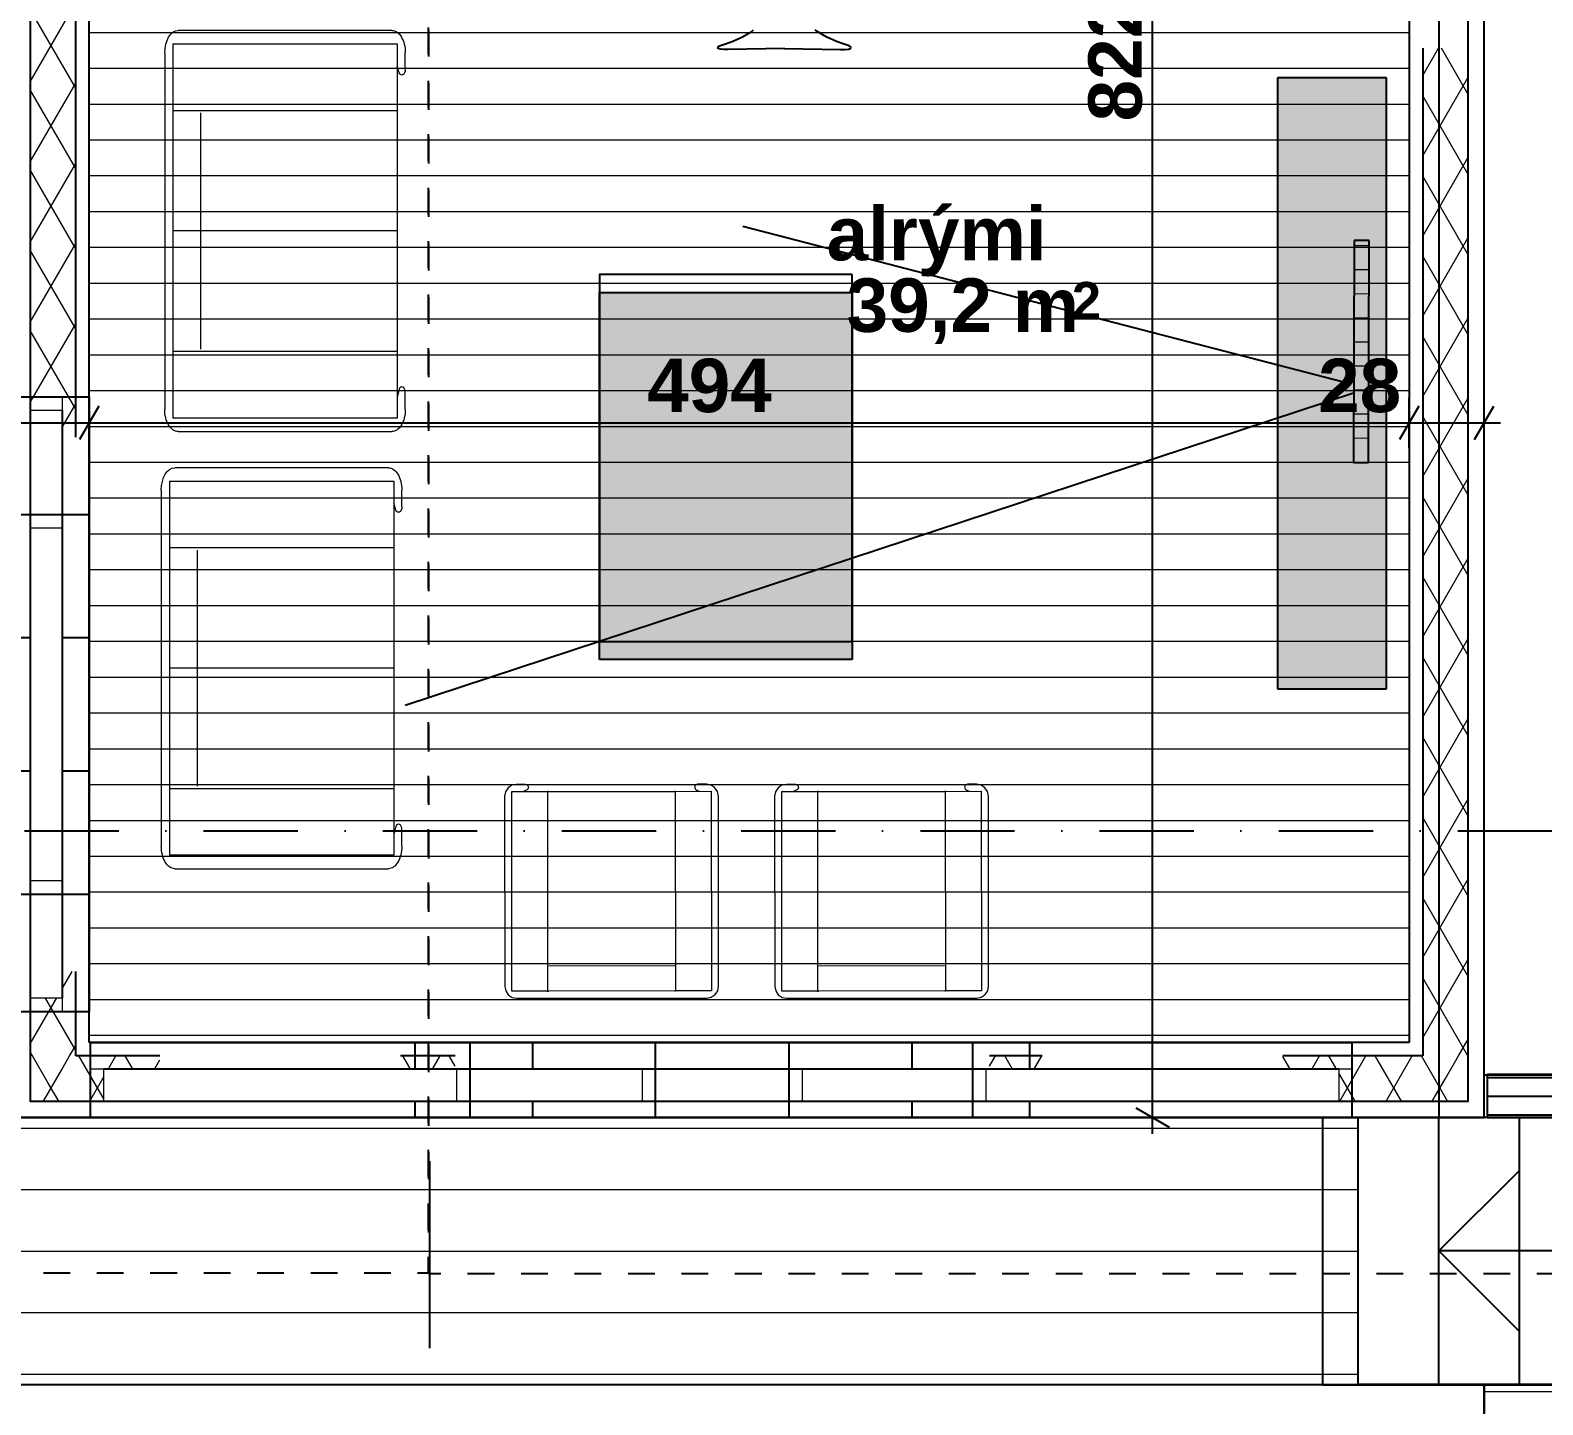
# Model space of a CAD drawing. Header units: millimetres. Extents: x -242231 to 419123, y -2399 to 525285.
# Drawn here: x -148986 to -143328, y 79053 to 84195 of the extents above; entities that cross this region are included whole.
import ezdxf

# ---------------------------------------------------------------- set-up
doc = ezdxf.new("R2010")
doc.units = ezdxf.units.MM
doc.set_wipeout_variables(frame=1)
for name, pattern in [('Dot & Dashed', [670.277762, 352.777767, -176.388884, 0, -141.111112]), ('Short dashed', [200, 100, -100]), ('Wipeout_Contour', [1000, 0, -1000])]:
    doc.linetypes.add(name, pattern=pattern)
doc.layers.add('Walls', color=7, linetype='Continuous')
doc.styles.add('GENERATED_STYLE_1', font='swissb.ttf')
pattern_1 = [(60, (-154277.98, 76637.52), (-129.9038, 75), []), (120, (-154277.98, 76637.52), (129.9038, 75), [])]

# ---------------------------------------------------------------- blocks, each defined once
blk = doc.blocks.new('W Feature 1 10_13')
at = {"layer": 'Walls', "linetype": 'Continuous'}
for p, q in [((-450, 60), (450, 60)), ((-450, 60), (-450, 0)), ((450, 60), (450, 0)), ((-450, 0), (-450, -120)), ((450, 0), (450, -120)), ((-450, -120), (-450, -170)), ((450, -120), (450, -170)), ((-450, -170), (-450, -220)), ((450, -220), (-450, -220)), ((450, -170), (450, -220))]:
    blk.add_line(p, q, dxfattribs=at)
for p in [(-450, 0), (450, 0)]:
    blk.add_point(p, dxfattribs=at)
at = {"color": 254, "linetype": 'Wipeout_Contour', "lineweight": 0, "ltscale": 1635.225415}
blk.add_wipeout([(-400, -120), (400, -120), (400, 0), (-400, 0)], dxfattribs=at).dxf.layer = 'Walls'
at = {"layer": 'Walls', "color": 102, "linetype": 'Continuous', "lineweight": 20}
for p, q in [((-400, 0), (-450, 0)), ((-400, -120), (-400, 0)), ((450, 0), (400, 0)), ((400, 0), (400, -120)), ((-450, -120), (-400, -120)), ((400, -120), (450, -120))]:
    blk.add_line(p, q, dxfattribs=at)
at = {"layer": 'Walls', "linetype": 'Continuous'}
for p, q in [((400, 0), (-400, 0)), ((-400, -120), (400, -120))]:
    blk.add_line(p, q, dxfattribs=at)
blk = doc.blocks.new('W Feature 1 10_14')
at = {"layer": 'Walls', "linetype": 'Continuous'}
for p, q in [((-710, 60), (710, 60)), ((-710, 60), (-710, 0)), ((710, 60), (710, 0)), ((-710, 0), (-710, -120)), ((710, 0), (710, -120)), ((-710, -120), (-710, -170)), ((710, -120), (710, -170)), ((-710, -170), (-710, -220)), ((710, -220), (-710, -220)), ((710, -170), (710, -220))]:
    blk.add_line(p, q, dxfattribs=at)
for p in [(-710, 0), (710, 0)]:
    blk.add_point(p, dxfattribs=at)
at = {"color": 254, "linetype": 'Wipeout_Contour', "lineweight": 0, "ltscale": 2661.641407}
blk.add_wipeout([(-660, -120), (660, -120), (660, 0), (-660, 0)], dxfattribs=at).dxf.layer = 'Walls'
at = {"layer": 'Walls', "color": 102, "linetype": 'Continuous', "lineweight": 20}
for p, q in [((-660, 0), (-710, 0)), ((-660, -120), (-660, 0)), ((710, 0), (660, 0)), ((660, 0), (660, -120)), ((-710, -120), (-660, -120)), ((660, -120), (710, -120))]:
    blk.add_line(p, q, dxfattribs=at)
at = {"layer": 'Walls', "linetype": 'Continuous'}
for p, q in [((660, 0), (-660, 0)), ((-660, -120), (660, -120))]:
    blk.add_line(p, q, dxfattribs=at)
blk = doc.blocks.new('W Feature 1 10_16')
at = {"layer": 'Walls', "linetype": 'Continuous'}
for p, q in [((-710, 60), (710, 60)), ((-710, 60), (-710, 0)), ((710, 60), (710, 0)), ((-710, 0), (-710, -120)), ((710, 0), (710, -120)), ((-710, -120), (-710, -170)), ((710, -120), (710, -170)), ((-710, -170), (-710, -220)), ((710, -220), (-710, -220)), ((710, -170), (710, -220))]:
    blk.add_line(p, q, dxfattribs=at)
for p in [(-710, 0), (710, 0)]:
    blk.add_point(p, dxfattribs=at)
at = {"color": 254, "linetype": 'Wipeout_Contour', "lineweight": 0, "ltscale": 2661.641407}
blk.add_wipeout([(-660, -120), (660, -120), (660, 0), (-660, 0)], dxfattribs=at).dxf.layer = 'Walls'
at = {"layer": 'Walls', "color": 102, "linetype": 'Continuous', "lineweight": 20}
for p, q in [((-660, 0), (-710, 0)), ((-660, -120), (-660, 0)), ((710, 0), (660, 0)), ((660, 0), (660, -120)), ((-710, -120), (-660, -120)), ((660, -120), (710, -120))]:
    blk.add_line(p, q, dxfattribs=at)
at = {"layer": 'Walls', "linetype": 'Continuous'}
for p, q in [((660, 0), (-660, 0)), ((-660, -120), (660, -120))]:
    blk.add_line(p, q, dxfattribs=at)

msp = doc.modelspace()

# ---------------------------------------------------------------- hatches: boundary and pattern name
at = {"linetype": 'Continuous', "lineweight": 0}
h = msp.add_hatch(dxfattribs=at)
h.set_pattern_fill('BATT_INSULATION', color=1, style=0, pattern_type=2)
h.set_pattern_definition(pattern_1)
h.paths.add_polyline_path([(-148986.391, 84987.435), (-148986.391, 82673.221), (-148816.391, 82673.221), (-148816.391, 84987.435)], flags=0)
h = msp.add_hatch(dxfattribs=at)
h.set_pattern_fill('BATT_INSULATION', color=1, style=0, pattern_type=2)
h.set_pattern_definition(pattern_1)
h.paths.add_polyline_path([(-143607.142, 80357.94), (-143607.142, 84128.631), (-143777.142, 84128.631), (-143777.142, 80357.94)], flags=0)
for points in [[(-143912.157, 84016.967), (-144319.704, 84016.967), (-144319.704, 81731.068), (-143912.157, 81731.068)], [(-145911.259, 83214.259), (-145911.259, 81840.938), (-146857.055, 81840.938), (-146857.055, 83214.259)]]:
    msp.add_hatch(color=255, dxfattribs=at).paths.add_polyline_path(points, flags=0)
h = msp.add_hatch(dxfattribs=at)
h.set_pattern_fill('BATT_INSULATION', color=1, style=0, pattern_type=2)
h.set_pattern_definition(pattern_1)
h.paths.add_polyline_path([(-148816.391, 80357.94), (-148816.391, 80674.1), (-148986.391, 80674.1), (-148986.391, 80357.94)], flags=0)
h = msp.add_hatch(dxfattribs=at)
h.set_pattern_fill('BATT_INSULATION', color=1, style=0, pattern_type=2)
h.set_pattern_definition(pattern_1)
h.paths.add_polyline_path([(-148986.391, 80187.94), (-148816.391, 80357.94), (-148986.391, 80357.94)], flags=0)
h = msp.add_hatch(dxfattribs=at)
h.set_pattern_fill('BATT_INSULATION', color=1, style=0, pattern_type=2)
h.set_pattern_definition(pattern_1)
h.paths.add_polyline_path([(-148816.391, 80357.94), (-148986.391, 80187.94), (-148816.391, 80187.94)], flags=0)
h = msp.add_hatch(dxfattribs=at)
h.set_pattern_fill('BATT_INSULATION', color=1, style=0, pattern_type=2)
h.set_pattern_definition(pattern_1)
h.paths.add_polyline_path([(-148816.391, 80187.94), (-148501.223, 80187.94), (-148501.223, 80357.94), (-148816.391, 80357.94)], flags=0)
h = msp.add_hatch(dxfattribs=at)
h.set_pattern_fill('BATT_INSULATION', color=1, style=0, pattern_type=2)
h.set_pattern_definition(pattern_1)
h.paths.add_polyline_path([(-147601.223, 80187.94), (-147396.721, 80187.94), (-147396.721, 80357.94), (-147601.223, 80357.94)], flags=0)
h = msp.add_hatch(dxfattribs=at)
h.set_pattern_fill('BATT_INSULATION', color=1, style=0, pattern_type=2)
h.set_pattern_definition(pattern_1)
h.paths.add_polyline_path([(-145397.126, 80187.94), (-145200.34, 80187.94), (-145200.34, 80357.94), (-145397.126, 80357.94)], flags=0)
h = msp.add_hatch(dxfattribs=at)
h.set_pattern_fill('BATT_INSULATION', color=1, style=0, pattern_type=2)
h.set_pattern_definition(pattern_1)
h.paths.add_polyline_path([(-143777.142, 80357.94), (-144300.34, 80357.94), (-144300.34, 80187.94), (-143777.142, 80187.94)], flags=0)
h = msp.add_hatch(dxfattribs=at)
h.set_pattern_fill('BATT_INSULATION', color=1, style=0, pattern_type=2)
h.set_pattern_definition(pattern_1)
h.paths.add_polyline_path([(-143777.142, 80357.94), (-143607.142, 80187.94), (-143607.142, 80357.94)], flags=0)
h = msp.add_hatch(dxfattribs=at)
h.set_pattern_fill('BATT_INSULATION', color=1, style=0, pattern_type=2)
h.set_pattern_definition(pattern_1)
h.paths.add_polyline_path([(-143607.142, 80187.94), (-143777.142, 80357.94), (-143777.142, 80187.94)], flags=0)
at = {"linetype": 'Continuous', "lineweight": 25}
h = msp.add_hatch(dxfattribs=at)
h.set_pattern_fill('50__', color=251, style=0, pattern_type=2)
h.set_pattern_definition([(0, (-154277.98, 76637.52), (0, 70), [])])
h.paths.add_polyline_path([(-143536.307, 80127.924), (-139748.204, 80128.312), (-139908.204, 80288.295), (-143536.323, 80287.924)], flags=0)

# ---------------------------------------------------------------- linework, layer by layer
at = {"linetype": 'Continuous'}
for p, q in [((-143547.142, 80127.95), (-143547.142, 96827.344)), ((-143827.554, 88343.173), (-143827.554, 80407.94)), ((-148766.397, 80407.94), (-148766.382, 85801.395)), ((-148986.391, 84987.435), (-148986.391, 82673.221)), ((-148816.391, 82673.221), (-148816.391, 84987.435)), ((-148766.391, 82673.221), (-148766.391, 84987.435)), ((-146392.553, 84141.718), (-146359.946, 84153.188)), ((-146359.946, 84153.188), (-146323.767, 84168.981)), ((-146323.767, 84168.981), (-146287.313, 84190.842)), ((-146287.313, 84190.842), (-146280.324, 84196.327)), ((-146042.614, 84190.806), (-146049.602, 84196.294)), ((-146006.166, 84168.935), (-146042.614, 84190.806)), ((-145969.993, 84153.131), (-146006.166, 84168.935)), ((-145937.389, 84141.652), (-145969.993, 84153.131)), ((-146414.979, 84129.573), (-146412.788, 84133.237)), ((-146411.916, 84126.926), (-146414.979, 84129.573)), ((-146412.788, 84133.237), (-146407.227, 84136.793)), ((-146405.282, 84125.024), (-146411.916, 84126.926)), ((-146407.227, 84136.793), (-146392.553, 84141.718)), ((-146391.11, 84123.375), (-146405.282, 84125.024)), ((-146374.886, 84122.711), (-146391.11, 84123.375)), ((-146164.973, 84126.85), (-146374.886, 84122.711)), ((-146164.973, 84126.85), (-145955.061, 84122.65)), ((-145955.061, 84122.65), (-145938.837, 84123.309)), ((-145938.837, 84123.309), (-145924.665, 84124.955)), ((-145922.716, 84136.723), (-145937.389, 84141.652)), ((-145924.665, 84124.955), (-145918.03, 84126.854)), ((-145917.156, 84133.165), (-145922.716, 84136.723)), ((-145918.03, 84126.854), (-145914.967, 84129.501)), ((-145914.967, 84129.501), (-145917.156, 84133.165)), ((-143827.142, 84128.631), (-143827.142, 80407.94)), ((-143777.142, 84128.631), (-143777.142, 80357.94)), ((-143607.142, 80357.94), (-143607.142, 84128.631)), ((-143547.142, 80127.94), (-143547.142, 84128.631)), ((-143912.157, 84016.967), (-144319.704, 84016.967)), ((-144319.704, 84016.967), (-144319.704, 81731.068)), ((-143912.157, 81731.068), (-143912.157, 84016.967)), ((-144078.314, 82879.753), (-146320.263, 83461.261)), ((-144033.711, 83408.265), (-144036.189, 82578.534)), ((-143977.045, 83408.096), (-144033.711, 83408.265)), ((-143979.524, 82578.365), (-143977.045, 83408.096)), ((-146857.055, 81840.938), (-146857.055, 83214.259)), ((-146857.055, 83214.259), (-145911.259, 83214.259)), ((-145911.259, 83214.259), (-145911.259, 81840.938)), ((-144035.418, 82836.819), (-147583.312, 81668.962)), ((-143791.057, 82788.833), (-143863.226, 82663.833)), ((-143791.057, 82788.833), (-143863.226, 82663.833)), ((-143827.142, 82632.583), (-143827.142, 82820.083)), ((-143827.142, 82632.583), (-143827.142, 82820.083)), ((-143583.226, 82663.833), (-143511.057, 82788.833)), ((-143547.142, 82632.583), (-143547.142, 82820.083)), ((-143827.142, 82726.333), (-143547.142, 82726.333)), ((-143547.142, 82726.333), (-143486.017, 82726.333)), ((-144036.189, 82578.534), (-143979.524, 82578.365)), ((-145911.259, 81840.938), (-146857.055, 81840.938)), ((-144319.704, 81731.068), (-143912.157, 81731.068)), ((-148986.391, 80674.1), (-148986.391, 80357.94)), ((-148816.391, 80357.94), (-148816.391, 80674.1)), ((-148766.391, 80407.94), (-148766.391, 80674.1)), ((-143827.554, 80407.94), (-148766.397, 80407.94)), ((-148501.223, 80407.94), (-148766.391, 80407.94)), ((-147396.721, 80407.94), (-147601.223, 80407.94)), ((-145200.34, 80407.94), (-145397.126, 80407.94)), ((-143827.142, 80407.94), (-144300.34, 80407.94)), ((-148986.391, 80357.94), (-148986.391, 80187.94)), ((-148501.223, 80357.94), (-148816.391, 80357.94)), ((-147396.721, 80357.94), (-147601.223, 80357.94)), ((-145200.34, 80357.94), (-145397.126, 80357.94)), ((-143777.142, 80357.94), (-144300.34, 80357.94)), ((-143607.142, 80187.94), (-143607.142, 80357.94)), ((-139908.204, 80288.295), (-143536.323, 80287.924)), ((-143536.323, 80287.924), (-143536.307, 80127.924)), ((-148986.391, 80187.94), (-148816.391, 80187.94)), ((-148816.391, 80187.94), (-148501.223, 80187.94)), ((-147601.223, 80187.94), (-147396.721, 80187.94)), ((-145397.126, 80187.94), (-145200.34, 80187.94)), ((-144300.34, 80187.94), (-143777.142, 80187.94)), ((-143777.142, 80187.94), (-143607.142, 80187.94)), ((-149046.391, 80127.95), (-143547.142, 80127.95)), ((-149046.391, 80127.94), (-148986.391, 80127.94)), ((-144017.881, 80127.94), (-149045.451, 80127.94)), ((-148986.391, 80127.94), (-148501.223, 80127.94)), ((-147601.223, 80127.94), (-147396.721, 80127.94)), ((-145397.126, 80127.94), (-145200.34, 80127.94)), ((-144300.34, 80127.94), (-143607.142, 80127.94)), ((-144017.881, 79128.517), (-144017.881, 80127.94)), ((-143716.802, 79127.95), (-143716.802, 80127.95)), ((-143547.142, 80127.94), (-143607.142, 80127.94)), ((-143536.307, 80127.924), (-139748.204, 80128.312)), ((-143415.402, 79127.95), (-143415.402, 80127.95)), ((-147492.772, 79963.433), (-147492.772, 79264.607)), ((-143716.802, 79627.95), (-143415.402, 79929.35)), ((-141908.402, 79627.95), (-143716.802, 79627.95)), ((-143716.802, 79627.95), (-143415.402, 79326.55)), ((-149045.451, 79128.517), (-144017.881, 79128.517)), ((-141908.402, 79127.95), (-144018.202, 79127.95)), ((-141897.872, 79126.009), (-143547.142, 79126.009)), ((-143547.142, 79126.009), (-143547.142, 76971.93))]:
    msp.add_line(p, q, dxfattribs=at)
at = {"color": 9, "linetype": 'Continuous', "lineweight": 18}
for p, q in [((-143827.554, 84185.96), (-148766.387, 84185.96)), ((-143827.554, 84051.96), (-148766.387, 84051.96)), ((-143827.554, 83917.96), (-148766.387, 83917.96)), ((-143827.554, 83783.96), (-148766.388, 83783.96)), ((-143827.554, 83649.96), (-148766.388, 83649.96)), ((-143827.554, 83515.96), (-148766.388, 83515.96)), ((-143827.554, 83381.96), (-148766.389, 83381.96)), ((-143827.554, 83247.96), (-148766.389, 83247.96)), ((-143827.554, 83113.96), (-148766.389, 83113.96)), ((-143827.554, 82979.96), (-148766.39, 82979.96)), ((-143827.554, 82845.96), (-148766.39, 82845.96)), ((-143827.554, 82711.96), (-148766.391, 82711.96)), ((-143827.554, 82577.96), (-148766.391, 82577.96)), ((-143827.554, 82443.96), (-148766.391, 82443.96)), ((-143827.554, 82309.96), (-148766.392, 82309.96)), ((-143827.554, 82175.96), (-148766.392, 82175.96)), ((-143827.554, 82041.96), (-148766.392, 82041.96)), ((-143827.554, 81907.96), (-148766.393, 81907.96)), ((-143827.554, 81773.96), (-148766.393, 81773.96)), ((-143827.554, 81639.96), (-148766.393, 81639.96)), ((-143827.554, 81505.96), (-148766.394, 81505.96)), ((-143827.554, 81371.96), (-148766.394, 81371.96)), ((-143827.554, 81237.96), (-148766.395, 81237.96)), ((-143827.554, 81103.96), (-148766.395, 81103.96)), ((-143827.554, 80969.96), (-148766.395, 80969.96)), ((-143827.554, 80835.96), (-148766.396, 80835.96)), ((-143827.554, 80701.96), (-148766.396, 80701.96)), ((-143827.554, 80567.96), (-148766.396, 80567.96)), ((-143827.554, 80433.96), (-148766.397, 80433.96)), ((-143547.142, 79101.973), (-134177.476, 79101.973))]:
    msp.add_line(p, q, dxfattribs=at)
at = {"color": 102, "linetype": 'Continuous', "lineweight": 20}
for p, q in [((-148453.312, 84144.162), (-147613.312, 84144.162)), ((-148453.312, 84144.162), (-148453.312, 82744.162)), ((-147633.312, 84194.162), (-148433.312, 84194.162)), ((-147613.312, 84144.162), (-147613.312, 82744.162)), ((-148483.312, 84110.829), (-148483.312, 82777.495)), ((-147583.312, 84048.329), (-147583.312, 84110.829)), ((-147605.925, 84036.083), (-147613.312, 84061.437)), ((-147613.312, 83894.162), (-148453.312, 83894.162)), ((-148348.312, 83002.495), (-148348.312, 83885.828)), ((-147613.312, 83444.162), (-148453.312, 83444.162)), ((-148453.312, 82994.162), (-147613.312, 82994.162)), ((-147607.7, 82846.433), (-147613.312, 82822.334)), ((-147605.925, 82852.241), (-147607.7, 82846.433)), ((-147603.159, 82856.85), (-147605.925, 82852.241)), ((-147599.675, 82859.809), (-147603.159, 82856.85)), ((-147595.812, 82860.829), (-147599.675, 82859.809)), ((-147591.949, 82859.809), (-147595.812, 82860.829)), ((-147588.465, 82856.85), (-147591.949, 82859.809)), ((-147585.699, 82852.241), (-147588.465, 82856.85)), ((-147583.924, 82846.433), (-147585.699, 82852.241)), ((-147583.312, 82839.995), (-147583.924, 82846.433)), ((-147583.312, 82777.495), (-147583.312, 82839.995)), ((-147613.312, 82744.162), (-148453.312, 82744.162)), ((-148433.312, 82694.162), (-147633.312, 82694.162)), ((-147646.075, 82558.369), (-148446.075, 82558.369)), ((-148466.075, 82508.369), (-147626.075, 82508.369)), ((-148466.075, 82508.369), (-148466.075, 81108.369)), ((-147626.075, 82508.369), (-147626.075, 81108.369)), ((-148496.075, 82475.036), (-148496.075, 81141.702)), ((-147596.075, 82412.536), (-147596.075, 82475.036)), ((-147618.688, 82400.29), (-147626.075, 82425.644)), ((-147626.075, 82258.369), (-148466.075, 82258.369)), ((-148361.075, 81366.702), (-148361.075, 82250.036)), ((-147626.075, 81808.369), (-148466.075, 81808.369)), ((-147184.421, 81370.212), (-147198.829, 81360.562)), ((-147167.416, 81373.614), (-147184.421, 81370.212)), ((-147134.083, 81373.651), (-147167.416, 81373.614)), ((-147134.083, 81373.651), (-147130.649, 81373.111)), ((-147130.649, 81373.111), (-147127.55, 81371.536)), ((-147127.55, 81371.536), (-147125.089, 81369.08)), ((-146498.623, 81369.772), (-146500.198, 81366.672)), ((-146496.167, 81372.232), (-146498.623, 81369.772)), ((-146493.072, 81373.814), (-146496.167, 81372.232)), ((-146489.639, 81374.362), (-146493.072, 81373.814)), ((-146456.306, 81374.398), (-146489.639, 81374.362)), ((-146439.294, 81371.034), (-146456.306, 81374.398)), ((-146424.864, 81361.416), (-146439.294, 81371.034)), ((-146174.336, 81370.212), (-146188.744, 81360.562)), ((-146157.332, 81373.614), (-146174.336, 81370.212)), ((-146123.999, 81373.651), (-146157.332, 81373.614)), ((-146123.999, 81373.651), (-146120.564, 81373.111)), ((-146120.564, 81373.111), (-146117.465, 81371.536)), ((-146117.465, 81371.536), (-146115.004, 81369.08)), ((-145488.538, 81369.772), (-145490.113, 81366.672)), ((-145486.083, 81372.232), (-145488.538, 81369.772)), ((-145482.987, 81373.814), (-145486.083, 81372.232)), ((-145479.554, 81374.362), (-145482.987, 81373.814)), ((-145446.221, 81374.398), (-145479.554, 81374.362)), ((-145429.209, 81371.034), (-145446.221, 81374.398)), ((-145414.78, 81361.416), (-145429.209, 81371.034)), ((-148466.075, 81358.369), (-147626.075, 81358.369)), ((-147208.447, 81346.132), (-147211.812, 81329.12)), ((-147211.812, 81329.12), (-147211.027, 80618.01)), ((-147198.829, 81360.562), (-147208.447, 81346.132)), ((-147185.165, 81346.928), (-147051.831, 81347.075)), ((-147184.341, 80600.261), (-147185.165, 81346.928)), ((-147130.625, 81351.976), (-147141.045, 81346.976)), ((-147127.53, 81353.558), (-147130.625, 81351.976)), ((-147125.074, 81356.018), (-147127.53, 81353.558)), ((-147125.089, 81369.08), (-147123.507, 81365.985)), ((-147123.5, 81359.118), (-147125.074, 81356.018)), ((-147123.507, 81365.985), (-147122.96, 81362.552)), ((-147122.96, 81362.552), (-147123.5, 81359.118)), ((-147047.387, 81347.08), (-147051.831, 81347.075)), ((-147051.831, 81347.075), (-147051.007, 80600.408)), ((-147047.387, 81347.08), (-146576.276, 81347.599)), ((-146571.832, 81347.604), (-146576.276, 81347.599)), ((-146571.832, 81347.604), (-146438.498, 81347.751)), ((-146571.008, 80600.938), (-146571.832, 81347.604)), ((-146500.198, 81366.672), (-146500.738, 81363.238)), ((-146500.738, 81363.238), (-146500.19, 81359.805)), ((-146500.19, 81359.805), (-146498.608, 81356.71)), ((-146498.608, 81356.71), (-146496.148, 81354.254)), ((-146496.148, 81354.254), (-146493.048, 81352.679)), ((-146493.048, 81352.679), (-146480.19, 81347.705)), ((-146438.498, 81347.751), (-146437.674, 80601.085)), ((-146415.214, 81347.007), (-146424.864, 81361.416)), ((-146411.812, 81330.003), (-146415.214, 81347.007)), ((-146411.027, 80618.892), (-146411.812, 81330.003)), ((-146198.363, 81346.132), (-146201.727, 81329.12)), ((-146201.727, 81329.12), (-146200.943, 80618.01)), ((-146188.744, 81360.562), (-146198.363, 81346.132)), ((-146175.08, 81346.928), (-146041.747, 81347.075)), ((-146174.256, 80600.261), (-146175.08, 81346.928)), ((-146120.541, 81351.976), (-146130.96, 81346.976)), ((-146117.445, 81353.558), (-146120.541, 81351.976)), ((-146114.99, 81356.018), (-146117.445, 81353.558)), ((-146115.004, 81369.08), (-146113.423, 81365.985)), ((-146113.415, 81359.118), (-146114.99, 81356.018)), ((-146113.423, 81365.985), (-146112.875, 81362.552)), ((-146112.875, 81362.552), (-146113.415, 81359.118)), ((-146037.302, 81347.08), (-146041.747, 81347.075)), ((-146041.747, 81347.075), (-146040.923, 80600.408)), ((-146037.302, 81347.08), (-145566.192, 81347.599)), ((-145561.747, 81347.604), (-145566.192, 81347.599)), ((-145561.747, 81347.604), (-145428.414, 81347.751)), ((-145560.923, 80600.938), (-145561.747, 81347.604)), ((-145490.113, 81366.672), (-145490.653, 81363.238)), ((-145490.653, 81363.238), (-145490.106, 81359.805)), ((-145490.106, 81359.805), (-145488.524, 81356.71)), ((-145488.524, 81356.71), (-145486.063, 81354.254)), ((-145486.063, 81354.254), (-145482.964, 81352.679)), ((-145482.964, 81352.679), (-145470.106, 81347.705)), ((-145428.414, 81347.751), (-145427.59, 80601.085)), ((-145405.13, 81347.007), (-145414.78, 81361.416)), ((-145401.728, 81330.003), (-145405.13, 81347.007)), ((-145400.943, 80618.892), (-145401.728, 81330.003)), ((-147620.463, 81210.64), (-147626.075, 81186.541)), ((-147618.688, 81216.448), (-147620.463, 81210.64)), ((-147615.922, 81221.057), (-147618.688, 81216.448)), ((-147612.438, 81224.016), (-147615.922, 81221.057)), ((-147608.575, 81225.036), (-147612.438, 81224.016)), ((-147604.712, 81224.016), (-147608.575, 81225.036)), ((-147601.228, 81221.057), (-147604.712, 81224.016)), ((-147598.462, 81216.448), (-147601.228, 81221.057)), ((-147596.687, 81210.64), (-147598.462, 81216.448)), ((-147596.075, 81204.202), (-147596.687, 81210.64)), ((-147596.075, 81141.702), (-147596.075, 81204.202)), ((-147626.075, 81108.369), (-148466.075, 81108.369)), ((-148446.075, 81058.369), (-147646.075, 81058.369)), ((-146575.555, 80694.266), (-147046.666, 80693.747)), ((-145565.471, 80694.266), (-146036.582, 80693.747)), ((-147211.027, 80618.01), (-147207.625, 80601.005)), ((-147207.625, 80601.005), (-147197.975, 80586.597)), ((-147197.975, 80586.597), (-147183.545, 80576.979)), ((-147051.007, 80600.408), (-147184.341, 80600.261)), ((-147051.007, 80600.408), (-147046.563, 80600.413)), ((-146575.452, 80600.933), (-147046.563, 80600.413)), ((-146575.452, 80600.933), (-146571.008, 80600.938)), ((-146437.674, 80601.085), (-146571.008, 80600.938)), ((-146455.423, 80574.399), (-146438.418, 80577.801)), ((-146438.418, 80577.801), (-146424.01, 80587.451)), ((-146424.01, 80587.451), (-146414.392, 80601.88)), ((-146414.392, 80601.88), (-146411.027, 80618.892)), ((-146200.943, 80618.01), (-146197.541, 80601.005)), ((-146197.541, 80601.005), (-146187.89, 80586.597)), ((-146187.89, 80586.597), (-146173.461, 80576.979)), ((-146040.923, 80600.408), (-146174.256, 80600.261)), ((-146040.923, 80600.408), (-146036.479, 80600.413)), ((-145565.368, 80600.933), (-146036.479, 80600.413)), ((-145565.368, 80600.933), (-145560.923, 80600.938)), ((-145427.59, 80601.085), (-145560.923, 80600.938)), ((-145445.338, 80574.399), (-145428.334, 80577.801)), ((-145428.334, 80577.801), (-145413.926, 80587.451)), ((-145413.926, 80587.451), (-145404.307, 80601.88)), ((-145404.307, 80601.88), (-145400.943, 80618.892)), ((-147183.545, 80576.979), (-147166.533, 80573.614)), ((-147166.533, 80573.614), (-146455.423, 80574.399)), ((-146173.461, 80576.979), (-146156.449, 80573.614)), ((-146156.449, 80573.614), (-145445.338, 80574.399))]:
    msp.add_line(p, q, dxfattribs=at)
at = {"color": 253, "linetype": 'Continuous', "lineweight": 15}
for p, q in [((-143977.104, 83388.361), (-144033.77, 83388.531)), ((-143977.373, 83298.362), (-144034.039, 83298.531)), ((-143977.642, 83208.362), (-144034.307, 83208.531)), ((-143977.911, 83118.362), (-144034.576, 83118.532)), ((-143978.18, 83028.363), (-144034.845, 83028.532)), ((-143978.448, 82938.363), (-144035.114, 82938.533)), ((-143978.717, 82848.364), (-144035.383, 82848.533)), ((-143978.986, 82758.364), (-144035.652, 82758.533)), ((-143979.255, 82668.364), (-144035.921, 82668.534)), ((-153194.564, 80087.521), (-144017.881, 80087.521)), ((-152964.728, 79857.521), (-144017.881, 79857.521)), ((-152734.893, 79627.521), (-144017.881, 79627.521)), ((-152505.058, 79397.521), (-144017.881, 79397.521)), ((-152275.222, 79167.521), (-144017.881, 79167.521))]:
    msp.add_line(p, q, dxfattribs=at)
at = {"linetype": 'Continuous', "flags": 128}
for points in [[(-143607.344, 96766.576), (-148983.951, 96766.576), (-148983.951, 92361.473), (-157190.059, 92361.473), (-157190.059, 88282.403), (-148986.684, 88282.403), (-148986.684, 80187.934), (-143607.344, 80187.934)], [(-145911.259, 83281.344), (-146857.055, 83281.344), (-146857.055, 81908.023), (-145911.259, 81908.023)], [(-127656.42, 80127.94), (-137965.081, 80127.94), (-137965.081, 81246.689), (-139766.249, 81246.689), (-139766.249, 80127.94), (-144151.335, 80127.94), (-144151.335, 79127.497), (-143547.142, 79127.497), (-143547.142, 74579.019), (-127656.42, 74579.019)]]:
    msp.add_lwpolyline(points, close=True, dxfattribs=at)
msp.add_lwpolyline([(-143547.142, 73533.621), (-143547.142, 79127.497), (-144018.202, 79127.497), (-144018.202, 80127.95), (-151190.321, 80127.95), (-153253.802, 80127.95), (-159319.624, 86195.76), (-159319.624, 95391.217), (-149046.167, 95391.217), (-149046.167, 94546.818), (-143716.802, 94546.818), (-143716.802, 80127.95), (-143547.142, 80127.95), (-143547.141, 80286.71), (-139909.462, 80286.705)], dxfattribs=at)
at = {"color": 102, "linetype": 'Continuous', "lineweight": 20, "extrusion": (0, 0, -1)}
for centre, major_axis, start_param, end_param in [((-148433.312, 84110.829), (0, -83.333), 1.57079633, 3.14159265), ((-147633.312, 84110.829), (0, -83.333), 3.14159265, 4.71238898), ((-147595.812, 84048.329), (0, -20.833), 4.71238898, 7.22566317), ((-148433.312, 82777.495), (0, -83.333), 0, 1.57079633), ((-147633.312, 82777.495), (0, -83.333), 4.71238898, 6.28318531), ((-148446.075, 82475.036), (0, -83.333), 1.57079633, 3.14159265), ((-147646.075, 82475.036), (0, -83.333), 3.14159265, 4.71238898), ((-147608.575, 82412.536), (0, -20.833), 4.71238898, 7.22566317), ((-148446.075, 81141.702), (0, -83.333), 0, 1.57079633), ((-147646.075, 81141.702), (0, -83.333), 4.71238898, 6.28318531)]:
    msp.add_ellipse(centre, major_axis=major_axis, ratio=0.6, start_param=start_param, end_param=end_param, dxfattribs=at)

# ---------------------------------------------------------------- texts
at = {"style": 'GENERATED_STYLE_1'}
for s, height, p in [('alrými', 200, (-146007.058, 83334.162)), ('39,2 m', 200, (-145932.18, 83066.854)), ('2', 140, (-145089.424, 83113.615))]:
    msp.add_text(s, height=height, dxfattribs=at).set_placement(p)
at = {"insert": (-145028.03, 83854.195), "char_height": 200, "attachment_point": 1, "rotation": 90, "style": 'GENERATED_STYLE_1'}
msp.add_mtext('{822}', dxfattribs=at)
at = {"char_height": 200, "attachment_point": 1, "style": 'GENERATED_STYLE_1'}
for s, insert in [('{494}', (-146678.128, 82966.333)), ('{28}', (-144168.357, 82966.333))]:
    msp.add_mtext(s, dxfattribs=dict(at, insert=insert))

# ---------------------------------------------------------------- next in the draw order: block references
at = {"color": 21, "linetype": 'Continuous', "lineweight": 18}
for name, p, rotation in [('W Feature 1 10_13', (-148986.391, 82373.221), 90), ('W Feature 1 10_13', (-148986.391, 80974.1), 90), ('W Feature 1 10_14', (-146396.721, 80187.94), 180)]:
    msp.add_blockref(name, p, dxfattribs=dict(at, rotation=rotation))

# ---------------------------------------------------------------- next in the draw order: linework, layer by layer
at = {"linetype": 'Continuous'}
for p, q in [((-148730.307, 82788.833), (-148802.476, 82663.833)), ((-148730.307, 82788.833), (-148802.476, 82663.833)), ((-148766.391, 82632.583), (-148766.391, 82820.083)), ((-148766.391, 82632.583), (-148766.391, 82820.083)), ((-149046.391, 82726.333), (-148766.391, 82726.333)), ((-148766.391, 82726.333), (-143827.142, 82726.333))]:
    msp.add_line(p, q, dxfattribs=at)

# ---------------------------------------------------------------- next in the draw order: block references
at = {"color": 21, "linetype": 'Continuous', "lineweight": 18}
for name, p, rotation in [('W Feature 1 10_14', (-148986.391, 81673.233), 90), ('W Feature 1 10_13', (-147096.721, 80187.94), 180), ('W Feature 1 10_13', (-145697.126, 80187.94), 180)]:
    msp.add_blockref(name, p, dxfattribs=dict(at, rotation=rotation))

# ---------------------------------------------------------------- next in the draw order: linework, layer by layer
at = {"linetype": 'Dot & Dashed'}
msp.add_line((-170460.383, 81200.547), (-141412.131, 81200.547), dxfattribs=at)

# ---------------------------------------------------------------- next in the draw order: block references
at = {"color": 21, "linetype": 'Continuous', "lineweight": 18, "rotation": 180}
for p in [(-148051.223, 80187.94), (-144750.34, 80187.94)]:
    msp.add_blockref('W Feature 1 10_16', p, dxfattribs=at)

# ---------------------------------------------------------------- next in the draw order: linework, layer by layer
at = {"linetype": 'Continuous'}
for p, q in [((-144788.03, 80127.94), (-144788.03, 88343.173)), ((-140811.553, 80127.94), (-160972.838, 80127.94)), ((-144694.28, 80127.94), (-144881.78, 80127.94)), ((-144850.53, 80164.024), (-144725.53, 80091.856)), ((-144788.03, 80066.815), (-144788.03, 80127.94)), ((-141908.402, 80127.95), (-144018.202, 80127.95)), ((-144018.202, 79127.95), (-144018.202, 80127.95)), ((-144018.202, 79127.95), (-144018.202, 80127.95))]:
    msp.add_line(p, q, dxfattribs=at)
at = {"linetype": 'Short dashed', "flags": 128}
for points in [[(-152104.774, 97247.998), (-152104.774, 93073.391), (-148628.75, 89611.577), (-152135.399, 86119.134), (-152135.399, 79546.848), (-147496.403, 79546.848), (-147496.403, 97247.998)], [(-142946.514, 97246.964), (-147496.403, 97246.964), (-147496.403, 79543.241), (-142946.514, 79543.241)]]:
    msp.add_lwpolyline(points, close=True, dxfattribs=at)

doc.saveas('drawing.dxf')
